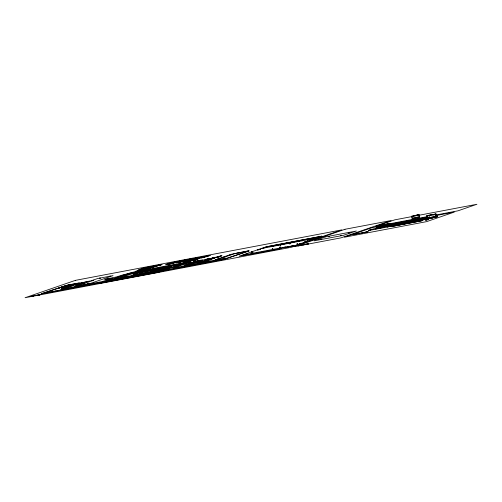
<?xml version="1.0" encoding="UTF-8"?>
<svg xmlns="http://www.w3.org/2000/svg" width="502" height="502" viewBox="0 0 502 502"><rect width="100%" height="100%" fill="white"/><g stroke="black" fill="none" stroke-linecap="round" stroke-linejoin="round"><path stroke-width="0.38" stroke-dasharray="2.51 1.88" d="M431.871 215.76L434.939 215.176"/><path stroke-width="0.75" d="M33.854 295.904L32.63 296.136M201.283 261.893L201.114 262.458L204.916 261.661L211.555 259.471L205.13 260.67L211.273 259.063L207.972 259.685L209.955 259.001L219.481 256.742L204.967 259.49L194.287 263.18L207.878 260.645M430.591 218.175L434.437 217.448L429.9 218.414L430.591 218.175L430.76 217.68L430.427 217.742M33.534 295.923L33.107 296.004M301.457 245.177L300.999 245.221M359.294 233.342L360.103 233.192L358.949 233.424M380.372 225.329L382.11 224.996M387.594 224.005L388.931 223.697L388.316 223.867M403.489 223.779L387.017 226.948L390.368 225.831L407.793 222.549L403.495 223.823M377.052 227.582L380.146 226.653L427.089 217.761M369.321 230.167L373.212 228.95L427.02 218.809L421.636 220.51L368.474 230.581C367.257 230.688 372.471 229.69 369.39 230.18M241.92 255.587L249.381 254.031L241.926 255.593M279.438 244.618L269.448 246.714L279.451 244.593M286.335 247.172L293.789 245.603L286.391 247.179M353.891 234.421L353.408 234.472M304.256 244.587L302.656 244.951L305.134 244.48M305.843 244.298L306.766 244.11M306.829 244.085L308.228 243.865L306.465 244.167M38.861 294.931L39.846 294.674M197.386 261.435L198.234 261.26L197.424 261.442M39.514 294.756C37.355 295.232 40.467 294.649 38.924 294.925M353.144 234.541L352.592 234.666L354.318 234.302M363.831 232.539C365.883 232.106 361.346 233.047 363.774 232.508M361.509 232.947C362.193 232.865 359.143 233.361 361.603 232.959M64.049 288.368L65.712 287.96L64.055 288.374M73.863 284.471L67.563 286.485L73.894 284.452M69.22 286.586L70.876 286.178M70.882 286.184L69.27 286.592M110.208 280.216L111.049 280.041L110.239 280.223M127.408 273.91L132.641 272.266L190.39 261.404L186.204 262.784L123.718 274.625L116.37 276.953L106.324 279.018L104.774 279.551L112.755 278.202L102.452 281.515L61.031 289.29L79.197 282.915L67.626 285.048L41.798 293.827L102.966 282.237M111.5 280.781L103.01 282.4L111.526 280.762M129.24 273.389L130.369 273.163M140.798 269.329L139.7 269.543L140.83 269.31M146.879 267.666L146.502 267.723L147.35 267.547M143.578 269.323L144.419 269.147L143.61 269.329M160.665 264.912L159.818 265.087A33.728 1.707 -11.9 0 0 158.011 265.433L157.973 265.439A34.098 1.726 -11.9 0 0 156.693 265.683L155.074 266.192L155.752 266.054M137.661 275.429L138.508 275.259L138.132 275.316M141.15 274.349L140.359 274.5L141.175 274.33M186.317 259.867L185.947 259.923L186.788 259.747M160.602 271.362L161.726 271.13L161.224 271.205M163.639 270.095L164.48 269.919L164.104 269.976M163.564 270.616L158.325 272.26L100.576 283.122L104.755 281.741L225.511 258.863M164.349 270.452L163.345 270.798L223.49 259.446L249.111 250.718L231.522 254.219L215.308 259.816L218.602 259.189M189.706 260.387L187.817 260.808M186.211 262.797L190.697 262.013L173.592 267.936L215.954 259.98L234.817 253.598M189.26 263.682L188.438 263.845L188.815 263.788M203.429 261.937L203.053 261.994L203.9 261.818M214.486 257.721L215.333 257.551M220.604 256.058L219.788 256.215L220.604 256.051M218.759 258.969L217.134 259.352L218.753 258.963M228.284 255.505L229.947 255.098L228.291 255.518M224.281 258.411L225.166 258.223L224.281 258.417M247.505 253.579L246.287 253.836L247.511 253.585M290.382 243.683L289.472 243.872L290.407 243.665M298.182 241.362L299.023 241.192L298.652 241.242M299.28 243.796L300.497 243.545L299.958 243.621M329.243 236.53L328.427 236.693L329.243 236.524M341.523 235.444L340.732 235.595L341.548 235.425M175.964 262.797L182.427 260.569L190.446 259.057L181.774 261.222L186.16 260.469L184.027 261.272L176.02 262.797M353.477 234.503L354.412 234.271M214.567 258.197L209.974 259.71M208.776 258.806L209.152 258.706M437.688 216.061L425.909 218.495L427.102 218.345M437.731 216.299L425.947 218.746L427.146 218.583M31.406 296.268L30.051 296.594L31.08 296.381M34.895 295.703L36.364 295.364M36.169 295.427L35.573 295.578M192.906 263.01L193.684 262.835L192.837 263.017M366.592 231.98C363.774 232.533 368.801 231.541 366.742 231.98M31.124 296.406L32.115 296.23M31.902 296.255L33.521 295.873M39.056 294.825L39.978 294.743M59.029 290.564L59.374 290.445M59.719 290.325L60.064 290.206M59.688 290.438L60.033 290.319M60.378 290.2L60.723 290.081M81.042 284.264L74.798 286.416L90.191 283.505L113.013 275.629L97.62 278.541L91.377 280.7M83.464 283.806L93.799 280.241L84.75 282.036L75.451 285.243L83.633 283.749M74.421 287.646L74.767 287.533M75.112 287.414L75.457 287.295M75.08 287.527L75.425 287.408M75.771 287.288L76.116 287.169M89.814 284.734L90.159 284.615M90.498 284.496L90.843 284.377M90.473 284.609L90.818 284.49M91.163 284.37L91.502 284.251M42.802 293.482L103.97 281.892L126.862 274.054M141.533 269.267L147.218 267.302M103.255 282.576L103.876 282.494M105.012 282.243L105.633 282.162M112.486 280.329L112.141 280.449L113.145 280.204M112.831 280.21L113.835 279.965L113.49 280.085M143.597 269.725L147.03 269.16L145.58 269.486M146.866 268.595L150.293 267.93M159.103 265.05L144.356 267.848L138.138 269.856L154.572 266.618A33.728 1.707 -11.9 0 0 156.285 266.305M158.011 265.433L162.064 264.541L160.816 264.843M125.506 277.863L125.161 277.982L126.849 277.499L126.51 277.619M148.768 273.458L148.423 273.571L149.427 273.333M149.113 273.339L150.117 273.094L149.772 273.213M156.605 270.954L167.8 267.089L171.54 266.386L159.429 270.459L119.89 277.913L132.001 273.835L167.8 267.089M189.543 260.168L190.672 259.779A34.098 1.726 -11.9 0 0 191.952 259.54L195.397 258.348A34.098 1.726 -11.9 0 0 194.111 258.593L194.073 258.599A33.728 1.707 -11.9 0 0 192.366 258.919L191.331 259.063L210.507 255.367L204.289 257.375L186.587 260.682L188.834 260.136A33.728 1.707 -11.9 0 0 190.641 259.785M194.073 258.599L195.209 258.21M164.104 270.471L186.443 262.766M201.434 257.915L207.119 255.957M175.782 268.445L176.127 268.325M176.466 268.206L176.811 268.087M176.44 268.319L176.786 268.2M177.131 268.081L177.47 267.961M191.168 265.527L191.513 265.407M191.858 265.288L192.203 265.169M191.833 265.401L192.172 265.282M192.517 265.163L192.862 265.043M219.079 256.779L221.997 255.756L212.478 258.028M206.56 262.609L206.906 262.496M207.251 262.377L207.596 262.257M207.219 262.49L207.564 262.37M207.91 262.251L208.255 262.132M266.951 246.67L321.995 236.16L265.727 246.953L239.165 256.189L248.936 254.395L253.705 253.021M285.111 247.109L279.614 248.835L249.488 254.476L253.447 253.108L285.368 247.022L285.902 246.971L283.574 247.775L294.567 245.691L322.014 236.291L321.481 236.335M304.99 244.436L304.168 244.669L304.494 244.606M304.802 244.543L305.856 244.286L305.116 244.436M353.527 234.497L353.835 234.403M379.732 225.461L379.048 225.605L380.522 225.279M379.895 225.467L379.01 225.586L382.022 225.003M383.17 224.777L382.75 224.921L383.522 224.695L382.336 224.959L383.101 224.777M359.206 233.361L357.964 233.65L358.779 233.455M386.471 224.143L384.978 224.494L386.038 224.3M388.102 223.829L386.49 224.212L387.713 223.923M363.611 232.552L364.032 232.495M411.722 216.28L417.72 214.856L418.216 217.215L412.217 218.634L411.722 216.28L413.805 215.885M367.847 231.736L368.016 231.698M368.273 231.654L367.589 231.78M427.014 218.244L427.949 217.918L427.447 215.565L426.499 215.885L427.014 218.244L427.66 218.188M427.704 215.559L435.209 214.166M427.164 215.829L426.499 215.885M428.946 217.686L427.924 217.924L427.428 215.565L436.219 213.902L436.696 216.262M433.759 214.58L434.782 214.341M430.415 217.799L430.76 217.68M355.109 234.152C353.458 234.534 356.941 233.763 355.165 234.177M386.352 224.218L386.025 224.294M34.876 295.665L35.473 295.54M383.992 224.689L384.519 224.507L384.049 224.67M357.725 233.706L358.171 233.581L357.298 233.725M364.885 232.282L365.701 232.144L364.709 232.37M124.665 277.662L125.387 277.556M364.22 232.432L364.496 232.395M385.291 224.407C386.32 224.181 384.212 224.614 385.398 224.413M355.121 234.177L355.648 234.076L355.146 234.164M363.084 232.671L362.218 232.828L363.285 232.627M366.736 231.974L367.263 231.88L366.629 231.968M381.733 225.097L381.758 225.065M353.69 234.453L353.772 234.409M384.262 224.601L384.921 224.469L384.337 224.57M354.763 234.227L355.039 234.189M362.362 232.802L362.488 232.752M161.035 264.786L161.406 264.673L160.527 264.799M148.397 268.338L148.774 268.288L148.172 268.463M169.143 263.418L169.958 263.33L166.457 264.272L167.555 264.027M167.116 264.121L167.925 264.033L165.673 264.742L173.692 263.23L175.869 262.42L171.489 263.186L180.155 261.009L168.484 263.575L169.588 263.324M428.965 218.395L437.493 216.801L427.434 218.991C424.673 219.506 430.038 218.025 429.292 218.32M379.104 225.605L378.797 225.662L379.286 225.542M124.559 277.694L124.948 277.6M125.487 277.531L125.105 277.625M148.285 268.363L144.2 269.511L146.584 269.085L145.743 269.304M150.274 267.88L150.581 267.792L150.123 267.861M156.078 266.474L156.668 266.311L156.273 266.342M148.517 268.357L149.081 268.231L148.598 268.3M145.85 269.279L145.285 269.367L145.887 269.279M145.712 269.455C146.703 269.185 144.269 269.693 145.31 269.543M193.967 258.806L194.456 258.725L194.004 258.781M189.016 260.5L189.166 260.519M184.454 262.075L185.175 261.95L184.717 262.013M162.165 268.288C163.213 268.005 160.935 268.501 162.071 268.313M246.2 251.339C247.166 251.082 243.137 251.973 245.214 251.471M428.79 215.408L428.357 215.496M434.067 214.41L433.634 214.492M104.761 281.741L105.652 281.503L105.056 281.578M37.97 295.063L36.42 295.345M306.402 244.179L305.555 244.405L305.887 244.342M151.127 266.819C150.073 267.089 152.376 266.606 151.234 266.794M110.063 276.269C111.394 275.943 108.627 276.502 109.925 276.301M161.079 264.818L159.441 265.087L160.307 264.949M155.796 266.01L156.561 265.884L153.248 266.869A34.098 1.726 -11.9 0 0 154.534 266.625L154.572 266.618M152.614 267.051C151.328 267.384 154.145 266.794 152.746 267.026M137.648 270.798C138.74 270.522 136.469 270.986 137.535 270.823M141.784 269.969C140.755 270.233 143.026 269.762 141.897 269.944M172.632 263.18C173.73 262.904 171.458 263.362 172.519 263.199M169.82 263.977C170.906 263.707 168.647 264.165 169.707 264.002M192.818 258.687C190.258 259.352 195.755 258.185 193.075 258.637M199.551 257.645C198.466 257.921 200.794 257.432 199.658 257.62M191.469 259.741C192.806 259.402 189.957 259.998 191.337 259.772M184.579 262.044L183.136 262.364L194.274 260.293L199.614 258.448L188.99 260.45M197.204 259.176C198.29 258.906 196.037 259.365 197.098 259.201M190.66 260.707C189.605 260.984 191.915 260.494 190.773 260.689M93.41 283.304C92.33 283.586 94.652 283.097 93.523 283.285M112.686 279.394L113.094 279.332L112.781 279.376M195.485 261.153L195.391 261.172M117.386 278.83C116.357 279.093 118.629 278.623 117.493 278.811M195.585 261.404C194.556 261.661 196.828 261.191 195.698 261.379M134.003 275.723C135.088 275.447 132.779 275.931 133.89 275.749M207.408 259.302C206.378 259.572 208.65 259.095 207.514 259.283M213.25 258.241C214.348 257.965 212.07 258.423 213.137 258.26M204.64 261.209C205.732 260.94 203.461 261.398 204.527 261.235M260.136 249.569C259.114 249.833 261.385 249.362 260.249 249.55M301.338 240.364C302.43 240.094 300.158 240.552 301.225 240.389M280.492 245.754C281.578 245.484 279.319 245.942 280.386 245.779M434.581 217.353L434.475 217.341M154.522 266.468C153.587 266.65 155.507 266.242 154.578 266.399M209.227 258.731L209.616 258.63L208.794 258.812M54.944 291.248C53.03 291.725 56.789 290.84 54.875 291.323M311.114 239.768C309.207 240.245 312.959 239.366 311.052 239.843M155.501 266.637L155.927 266.543M145.329 269.593L145.731 269.505M184.429 262.025L191.3 260.174L187.83 260.808M127.163 276.401C128.412 276.182 125.908 276.671 127.1 276.476M362.607 232.746L362.312 232.796M316.837 237.785C318.444 237.509 315.325 238.099 316.919 237.822M389.79 223.522L389.081 223.679L389.847 223.497M434.908 217.102L434.418 217.203M200.022 260.557C201.308 260.337 198.811 260.814 200.072 260.594M99.911 278.139C101.335 277.913 98.474 278.422 99.835 278.215M145.047 267.754C146.615 267.516 143.409 268.074 144.921 267.848M176.026 261.818C174.897 261.994 177.262 261.58 176.127 261.755M186.411 259.804L186.757 259.747M146.973 267.604L147.343 267.541M174.451 262.364C173.334 262.533 175.681 262.126 174.545 262.295M184.836 260.35C185.96 260.174 183.682 260.569 184.742 260.412M144.727 268.407C143.603 268.576 145.956 268.175 144.821 268.344M150.01 267.936C148.605 268.162 153.399 267.309 150.625 267.704L140.447 269.662L135.107 271.507L145.442 269.511M180.092 261.988C181.209 261.806 178.875 262.226 179.998 262.05M415.894 215.483L416.528 215.364M148.303 268.407L148.19 268.426M189.279 260.438L189.737 260.369M192.831 260.005C191.758 260.168 194.061 259.766 192.925 259.942M194.939 259.942C193.872 260.105 196.169 259.703 195.04 259.879M69.1 284.841C66.998 285.299 71.115 284.565 70.067 284.659M129.742 273.32L129.284 273.395M129.867 273.232L130.363 273.157M131.649 273.251C133.036 273.032 130.15 273.546 131.53 273.333M238.619 252.726C236.542 253.177 240.609 252.45 239.586 252.537M263.952 247.806C265.32 247.599 262.533 248.076 263.832 247.888M214.956 257.601L215.327 257.545M214.862 257.67L214.517 257.727M298.552 241.311L298.213 241.368M193.458 262.151C194.581 261.975 192.235 262.389 193.364 262.213M188.909 263.726L189.285 263.663M307.739 240.345C308.975 240.151 306.452 240.59 307.632 240.414M86.702 284.578C87.819 284.402 85.503 284.81 86.608 284.64M205.149 261.341C204.082 261.504 206.378 261.103 205.249 261.278M203.523 261.875L203.894 261.812M83.941 285.563C82.811 285.738 85.177 285.318 84.035 285.494M272.46 248.515C271.394 248.678 273.678 248.277 272.555 248.452M114.732 279.796C113.659 279.953 115.956 279.558 114.826 279.727M164.01 270.038L163.639 270.101M138.037 275.378L137.692 275.435M320.853 239.385C319.787 239.548 322.064 239.147 320.947 239.316M154.528 272.253C153.405 272.423 155.758 272.015 154.622 272.191M299.82 243.715L299.324 243.803M161.098 271.287L160.646 271.369M221.231 259.54C220.039 259.722 222.53 259.289 221.332 259.471M38.026 295.057L38.629 294.925L36.257 295.446M357.788 233.687L357.123 233.806M383.045 224.802L382.882 224.852M356.483 233.888L356.031 233.995L356.79 233.819L355.862 234.026L356.451 233.932M417.934 214.856L419.101 214.636L419.553 217.002L418.43 217.215M412.217 218.634L419.553 217.002M428.652 215.546L432.316 214.85M387.964 223.879L388.353 223.779M389.759 223.597L389.627 223.578M427.265 216.632L375.816 226.383L394.735 219.851L476.9 204.283L457.981 210.815L435.711 215.032M65.455 285.663L81.788 282.595L65.549 288.192L62.273 288.813M235.369 253.466L248.164 251.044M316.687 238.061L261.009 248.584M426.65 217.322L372.126 227.657L344.441 237.208L426.606 221.639L454.291 212.089L435.861 215.578M64.764 285.902L41.258 293.708L42.977 293.419M247.473 251.282L248.973 251.038L225.687 258.8M209.698 259.095L214.592 258.179M208.75 259.421L204.138 260.67L206.335 260.249M427.428 218.282L376.08 228.015C375.207 228.04 380.045 227.136 377.071 227.594M30.164 296.506L30.478 296.444L29.731 296.676L30.151 296.588M40.787 294.586L41.628 294.354L41.101 294.436M153.405 267.014L157.327 266.173L154.698 266.713L155.319 266.637M75.702 283.592C73.367 284.088 77.672 283.329 76.655 283.41M416.102 215.414L414.897 215.565L419.057 214.643M436.721 216.262L429.436 217.573L428.959 215.207M413.541 215.647L414.043 218.006M411.816 216.243L412.311 218.602M301.827 245.001L300.089 245.44L301.827 245.001M79.692 283.743L84.932 282.657L79.692 283.743M156.536 271.67L162.146 270.509L156.536 271.67M251.471 252.042L252.682 251.797L251.471 252.042M308.542 243.752L307.431 244.028L308.542 243.752M187.277 260.532L189.223 260.136L187.277 260.532M211.524 261.617L212.729 261.373L211.524 261.617M169.958 263.663L170.793 263.494L170.002 263.65M107.553 281.133L108.388 280.963L107.553 281.133M219.826 259.666L226.195 258.153L219.857 259.653M409.67 222.505L419.659 220.416L409.707 222.493M190.622 263.776L191.438 263.606L190.622 263.776M205.895 260.682L206.717 260.519L205.895 260.682M298.64 245.679L298.106 245.817L300.585 245.24L298.596 245.647M44.22 293.312L45.406 293.074L44.22 293.312M58.803 288.129L65.103 286.121L58.803 288.129M60.999 287.715L67.306 285.707L60.999 287.715M63.202 287.295L69.502 285.287L63.202 287.295M65.398 286.88L71.698 284.872L65.398 286.88M75.281 284.49L76.906 284.101L75.281 284.49M77.465 284.81L78.557 284.59L77.534 284.785M77.339 285.876L78.343 285.682L77.339 285.876M87.455 283.963L88.459 283.762L87.455 283.963M86.093 284.923L91.546 283.85L86.093 284.923M90.41 284.314L91.226 284.151L90.41 284.314M108.074 278.805L110.12 278.403L108.074 278.805M104.127 282.055L105.219 281.835L104.203 282.03M109.618 280.147L111.751 279.727L109.618 280.147M110.214 279.878L110.892 279.739L110.214 279.878M110.063 280.449L115.523 279.369L110.063 280.449M124.383 275.027L126.203 274.669L124.383 275.027M141.401 268.852L143.672 268.401L141.401 268.852M139.336 270.12L140.158 269.957L139.336 270.12M121.622 278.378L122.526 278.196L121.679 278.359M148.642 267.641L149.458 267.484L148.642 267.641M133.4 274.481L135.672 274.036L133.4 274.481M136.594 273.119L137.492 272.912L136.594 273.119M127.201 277.324L129.472 276.872L127.201 277.324M132.434 275.278L133.068 275.152L132.434 275.278M140.353 272.548L140.993 272.423L140.353 272.548M156.768 265.583L157.772 265.382L156.768 265.583M130.871 276.709L131.687 276.552L130.871 276.709M133.369 276.031L138.828 274.958L133.369 276.031M146.477 273.546L147.569 273.333L146.477 273.546M151.761 271.789L152.658 271.582L151.761 271.789M152.658 271.45L153.292 271.325L152.658 271.45M180.262 261.711L181.084 261.548L180.262 261.711M160.991 271.005L161.813 270.842L161.048 270.986M179.478 264.221L180.475 264.021L179.478 264.221M192.919 259.157L193.596 259.019L192.919 259.157M195.473 258.248L196.477 258.053L195.473 258.248M185.784 262.671L186.869 262.452L185.853 262.646M197.066 258.467L197.882 258.31L197.066 258.467M201.327 257.664L202.149 257.501L201.384 257.645M203.479 256.917L204.301 256.754L203.479 256.917M186.229 264.604L187.045 264.441L186.229 264.604M203.115 257.526L204.251 257.3L203.191 257.501M207.853 255.888L208.989 255.662L207.853 255.888M197.299 260.789L197.983 260.657L197.299 260.789M198.459 262.358L199.281 262.201L198.459 262.358M218.063 256.811L218.885 256.647L218.063 256.811M222.304 257.57L223.923 257.187L222.304 257.57M221.658 259.691L222.838 259.459L221.658 259.691M257.526 249.952L258.706 249.72L257.526 249.952M284.396 243.552L285.211 243.395L284.446 243.539M296.908 244.028L297.818 243.853L296.908 244.028M309.853 238.952L311.767 238.575L309.853 238.952M304.482 241.995L305.668 241.763L304.482 241.995M318.977 237.007L319.981 236.806L318.977 237.007M375.578 228.868L381.256 227.745L375.578 228.868M348.658 232.859L349.474 232.696L348.658 232.859M86.08 281.835L87.166 281.616L86.08 281.835M61.52 288.349L65.969 287.326L61.52 288.349M265.997 247.04L266.989 246.852L265.997 247.04M156.856 271.375L157.666 271.205L156.913 271.356M251.897 252.387L252.701 252.224L251.897 252.387M281.729 244.474L282.538 244.311L281.729 244.474M279.332 247.36L280.229 247.179L279.332 247.36M200.198 261.762L201.007 261.598L200.198 261.762M182.477 261.285L183.274 261.134L182.477 261.285M75.394 280.361L25.1 297.717L291.543 247.229L341.837 229.878L75.394 280.361M129.215 273.891L112.592 279.627L162.598 270.208L180.444 264.184L129.215 273.891M141.759 269.492L137.454 270.98L143.955 269.078L141.759 269.492M148.943 267.083L144.639 268.57L151.146 266.669L148.943 267.083M142.135 272.36L136.105 274.437L152.777 271.318L159.724 269.022L142.135 272.36M168.233 264.065L167.367 264.366L173.73 263.023L168.233 264.065M172.964 262.433L172.104 262.728L178.461 261.391L172.964 262.433M178.517 262.119L177.658 262.414L184.014 261.078L178.517 262.119M183.255 260.482L182.395 260.776L188.752 259.44L183.255 260.482M195.077 259.39L190.766 260.877L197.273 258.976L195.077 259.39M201.81 257.068L197.506 258.555L204.007 256.654L201.81 257.068M194.594 261.26L193.822 261.529L195.598 261.26L190.848 262.897L197.443 261.649L202.613 259.867L194.594 261.26M189.229 263.462L184.058 265.244L190.66 263.996L195.824 262.213L189.229 263.462M190.998 263.192L186.688 264.679L193.195 262.778L190.998 263.192M197.782 260.845L193.477 262.333L199.984 260.431L197.782 260.845M197.512 262.339L196.652 262.634L208.506 260.256L197.512 262.339M206.121 259.371L205.262 259.666L217.115 257.288L206.121 259.371M284.979 243.514L283.115 244.154L300.146 240.64L284.979 243.514M345.025 229.27L294.73 246.626L340.902 237.879L391.196 220.522L345.025 229.27M325.823 236.8L314.196 240.809L343.23 235.375L356.382 231.008L325.823 236.8M390.267 223.421L389.496 223.647L390.267 223.421M393.304 226.164L392.501 226.44L422.326 220.66L393.304 226.164M435.554 213.959L436.031 216.324L435.554 213.959M426.33 219.939L425.47 220.234L428.532 219.518L426.33 219.939M160.602 268.708L161.217 268.589L160.602 268.708"/></g></svg>
